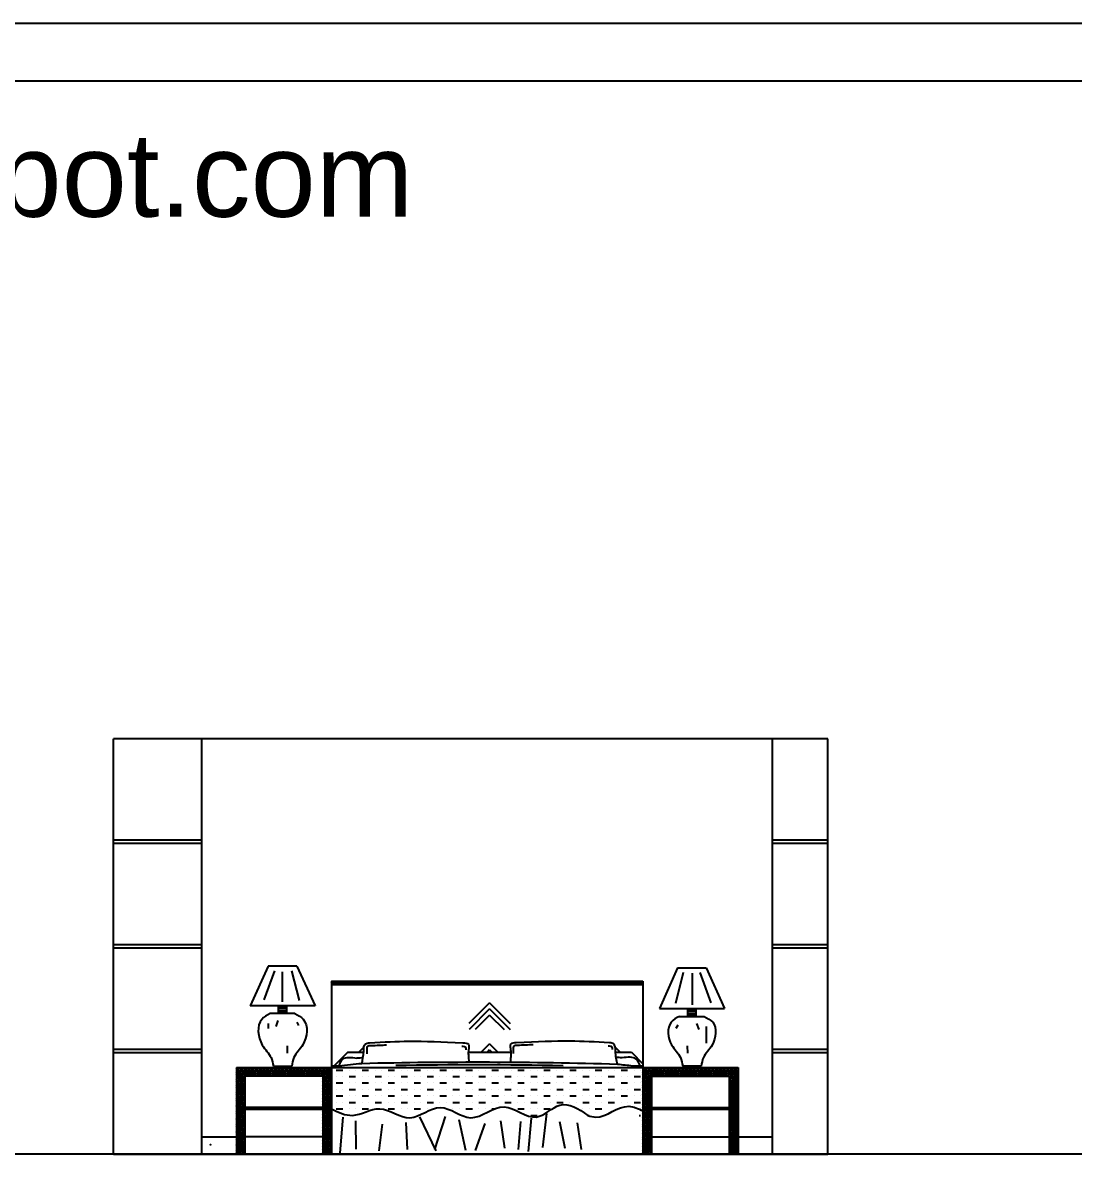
# Model space of a CAD drawing. Header units: inches. Extents: x 11.2 to 54.2, y 16.2 to 41.
# Drawn here: x 41.04 to 47.11, y 34.35 to 41.01 of the extents above; entities that cross this region are included whole.
import ezdxf

# ---------------------------------------------------------------- set-up
doc = ezdxf.new("R2010")
doc.units = ezdxf.units.IN
doc.header["$MEASUREMENT"] = 0
for name, color, linetype in [('02', 2, 'Continuous'), ('1', 1, 'Continuous'), ('4', 4, 'Continuous'), ('kadrbm', 4, 'Continuous')]:
    doc.layers.add(name, color=color, linetype=linetype)
doc.styles.add('bmmm', font='swissel.ttf')

# ---------------------------------------------------------------- blocks, each defined once
blk = doc.blocks.new('kadrbm')
at = {"layer": 'kadrbm', "color": 4}
blk.add_lwpolyline([(0, 0), (0, 24.7972), (21, 24.7972), (21, 0), (0, 0)], close=True, dxfattribs=at)
blk.add_lwpolyline([(20.6631, 0.3257), (20.6631, 24.4603), (0.3369, 24.4603), (0.3369, 0.3257), (20.6631, 0.3257)], dxfattribs=at)
at = {"layer": 'kadrbm', "color": 211, "true_color": 0xf674fb, "style": 'bmmm'}
blk.add_text('www.cad-libraries.blogspot.com', height=0.485134, dxfattribs=at).set_placement((0.5726, 23.6772))

msp = doc.modelspace()

# ---------------------------------------------------------------- linework, layer by layer
at = {"layer": '02'}
for p, q in [((42.0705, 36.2821), (41.5605, 36.2821)), ((42.0705, 36.2621), (41.5605, 36.2621)), ((45.6905, 36.2821), (45.3705, 36.2821)), ((45.6905, 36.2621), (45.3705, 36.2621)), ((42.0705, 35.6771), (41.5605, 35.6771)), ((42.0705, 35.6571), (41.5605, 35.6571)), ((45.6905, 35.6771), (45.3705, 35.6771)), ((45.6905, 35.6571), (45.3705, 35.6571)), ((42.4906, 35.5258), (42.4285, 35.359)), ((42.5348, 35.5216), (42.5348, 35.3474)), ((42.5885, 35.5258), (42.6327, 35.3548)), ((44.8526, 35.5172), (44.8084, 35.3375)), ((44.9063, 35.513), (44.9063, 35.3302)), ((44.9505, 35.5172), (45.0126, 35.3417)), ((42.8205, 35.4596), (42.8249, 35.4671)), ((42.8205, 35.4594), (44.6205, 35.4594)), ((42.8275, 35.4471), (42.8205, 35.4591)), ((42.8205, 35.4471), (44.6205, 35.4471)), ((42.835, 35.4471), (42.8465, 35.4671)), ((42.8491, 35.4471), (42.8376, 35.4671)), ((42.8566, 35.4471), (42.8682, 35.4671)), ((42.8708, 35.4471), (42.8592, 35.4671)), ((42.8783, 35.4471), (42.8898, 35.4671)), ((42.8924, 35.4471), (42.8809, 35.4671)), ((42.8999, 35.4471), (42.9115, 35.4671)), ((42.9141, 35.4471), (42.9025, 35.4671)), ((42.9216, 35.4471), (42.9331, 35.4671)), ((42.9357, 35.4471), (42.9242, 35.4671)), ((42.9432, 35.4471), (42.9548, 35.4671)), ((42.9574, 35.4471), (42.9458, 35.4671)), ((42.9649, 35.4471), (42.9764, 35.4671)), ((42.979, 35.4471), (42.9675, 35.4671)), ((42.9865, 35.4471), (42.9981, 35.4671)), ((43.0007, 35.4471), (42.9891, 35.4671)), ((43.0082, 35.4471), (43.0197, 35.4671)), ((43.0223, 35.4471), (43.0108, 35.4671)), ((43.0298, 35.4471), (43.0414, 35.4671)), ((43.044, 35.4471), (43.0324, 35.4671)), ((43.0515, 35.4471), (43.063, 35.4671)), ((43.0656, 35.4471), (43.0541, 35.4671)), ((43.0731, 35.4471), (43.0847, 35.4671)), ((43.0873, 35.4471), (43.0757, 35.4671)), ((43.0948, 35.4471), (43.1063, 35.4671)), ((43.1089, 35.4471), (43.0974, 35.4671)), ((43.1164, 35.4471), (43.128, 35.4671)), ((43.1306, 35.4471), (43.119, 35.4671)), ((43.1381, 35.4471), (43.1496, 35.4671)), ((43.1522, 35.4471), (43.1407, 35.4671)), ((43.1597, 35.4471), (43.1713, 35.4671)), ((43.1739, 35.4471), (43.1623, 35.4671)), ((43.1814, 35.4471), (43.1929, 35.4671)), ((43.1955, 35.4471), (43.184, 35.4671)), ((43.203, 35.4471), (43.2146, 35.4671)), ((43.2172, 35.4471), (43.2057, 35.4671)), ((43.2247, 35.4471), (43.2362, 35.4671)), ((43.2388, 35.4471), (43.2273, 35.4671)), ((43.2463, 35.4471), (43.2579, 35.4671)), ((43.2605, 35.4471), (43.249, 35.4671)), ((43.268, 35.4471), (43.2795, 35.4671)), ((43.2821, 35.4471), (43.2706, 35.4671)), ((43.2896, 35.4471), (43.3012, 35.4671)), ((43.3038, 35.4471), (43.2923, 35.4671)), ((43.3113, 35.4471), (43.3228, 35.4671)), ((43.3255, 35.4471), (43.3139, 35.4671)), ((43.3329, 35.4471), (43.3445, 35.4671)), ((43.3471, 35.4471), (43.3356, 35.4671)), ((43.3546, 35.4471), (43.3661, 35.4671)), ((43.3688, 35.4471), (43.3572, 35.4671)), ((43.3762, 35.4471), (43.3878, 35.4671)), ((43.3904, 35.4471), (43.3789, 35.4671)), ((43.3979, 35.4471), (43.4094, 35.4671)), ((43.4121, 35.4471), (43.4005, 35.4671)), ((43.4195, 35.4471), (43.4311, 35.4671)), ((43.4337, 35.4471), (43.4222, 35.4671)), ((43.4412, 35.4471), (43.4527, 35.4671)), ((43.4554, 35.4471), (43.4438, 35.4671)), ((43.4628, 35.4471), (43.4744, 35.4671)), ((43.477, 35.4471), (43.4655, 35.4671)), ((43.4845, 35.4471), (43.496, 35.4671)), ((43.4987, 35.4471), (43.4871, 35.4671)), ((43.5061, 35.4471), (43.5177, 35.4671)), ((43.5203, 35.4471), (43.5088, 35.4671)), ((43.5278, 35.4471), (43.5393, 35.4671)), ((43.542, 35.4471), (43.5304, 35.4671)), ((43.5494, 35.4471), (43.561, 35.4671)), ((43.5636, 35.4471), (43.5521, 35.4671)), ((43.5711, 35.4471), (43.5826, 35.4671)), ((43.5853, 35.4471), (43.5737, 35.4671)), ((43.5927, 35.4471), (43.6043, 35.4671)), ((43.6069, 35.4471), (43.5954, 35.4671)), ((43.6144, 35.4471), (43.6259, 35.4671)), ((43.6286, 35.4471), (43.617, 35.4671)), ((43.636, 35.4471), (43.6476, 35.4671)), ((43.6502, 35.4471), (43.6387, 35.4671)), ((43.6577, 35.4471), (43.6692, 35.4671)), ((43.6719, 35.4471), (43.6603, 35.4671)), ((43.6793, 35.4471), (43.6909, 35.4671)), ((43.6935, 35.4471), (43.682, 35.4671)), ((43.701, 35.4471), (43.7125, 35.4671)), ((43.7152, 35.4471), (43.7036, 35.4671)), ((43.7226, 35.4471), (43.7342, 35.4671)), ((43.7368, 35.4471), (43.7253, 35.4671)), ((43.7443, 35.4471), (43.7558, 35.4671)), ((43.7585, 35.4471), (43.7469, 35.4671)), ((43.766, 35.4471), (43.7775, 35.4671)), ((43.7801, 35.4471), (43.7686, 35.4671)), ((43.7876, 35.4471), (43.7991, 35.4671)), ((43.8018, 35.4471), (43.7902, 35.4671)), ((43.8093, 35.4471), (43.8208, 35.4671)), ((43.8234, 35.4471), (43.8119, 35.4671)), ((43.8309, 35.4471), (43.8424, 35.4671)), ((43.8451, 35.4471), (43.8335, 35.4671)), ((43.8526, 35.4471), (43.8641, 35.4671)), ((43.8667, 35.4471), (43.8552, 35.4671)), ((43.8742, 35.4471), (43.8858, 35.4671)), ((43.8884, 35.4471), (43.8768, 35.4671)), ((43.8959, 35.4471), (43.9074, 35.4671)), ((43.91, 35.4471), (43.8985, 35.4671)), ((43.9175, 35.4471), (43.9291, 35.4671)), ((43.9317, 35.4471), (43.9201, 35.4671)), ((43.9392, 35.4471), (43.9507, 35.4671)), ((43.9533, 35.4471), (43.9418, 35.4671)), ((43.9608, 35.4471), (43.9724, 35.4671)), ((43.975, 35.4471), (43.9634, 35.4671)), ((43.9825, 35.4471), (43.994, 35.4671)), ((43.9966, 35.4471), (43.9851, 35.4671)), ((44.0041, 35.4471), (44.0157, 35.4671)), ((44.0183, 35.4471), (44.0067, 35.4671)), ((44.0258, 35.4471), (44.0373, 35.4671)), ((44.0399, 35.4471), (44.0284, 35.4671)), ((44.0474, 35.4471), (44.059, 35.4671)), ((44.0616, 35.4471), (44.05, 35.4671)), ((44.0691, 35.4471), (44.0806, 35.4671)), ((44.0832, 35.4471), (44.0717, 35.4671)), ((44.0907, 35.4471), (44.1023, 35.4671)), ((44.1049, 35.4471), (44.0933, 35.4671)), ((44.1124, 35.4471), (44.1239, 35.4671)), ((44.1265, 35.4471), (44.115, 35.4671)), ((44.134, 35.4471), (44.1456, 35.4671)), ((44.1482, 35.4471), (44.1366, 35.4671)), ((44.1557, 35.4471), (44.1672, 35.4671)), ((44.1698, 35.4471), (44.1583, 35.4671)), ((44.1773, 35.4471), (44.1889, 35.4671)), ((44.1915, 35.4471), (44.1799, 35.4671)), ((44.199, 35.4471), (44.2105, 35.4671)), ((44.2131, 35.4471), (44.2016, 35.4671)), ((44.2206, 35.4471), (44.2322, 35.4671)), ((44.2348, 35.4471), (44.2232, 35.4671)), ((44.2423, 35.4471), (44.2538, 35.4671)), ((44.2564, 35.4471), (44.2449, 35.4671)), ((44.2639, 35.4471), (44.2755, 35.4671)), ((44.2781, 35.4471), (44.2665, 35.4671)), ((44.2856, 35.4471), (44.2971, 35.4671)), ((44.2997, 35.4471), (44.2882, 35.4671)), ((44.3072, 35.4471), (44.3188, 35.4671)), ((44.3205, 35.4486), (44.3098, 35.4671)), ((44.3302, 35.4471), (44.3417, 35.4671)), ((44.3444, 35.4471), (44.3328, 35.4671)), ((44.3518, 35.4471), (44.3634, 35.4671)), ((44.366, 35.4471), (44.3545, 35.4671)), ((44.3735, 35.4471), (44.385, 35.4671)), ((44.3877, 35.4471), (44.3761, 35.4671)), ((44.3951, 35.4471), (44.4067, 35.4671)), ((44.4085, 35.4486), (44.3978, 35.4671)), ((44.4176, 35.4471), (44.4292, 35.4671)), ((44.4318, 35.4471), (44.4203, 35.4671)), ((44.4393, 35.4471), (44.4508, 35.4671)), ((44.4535, 35.4471), (44.4419, 35.4671)), ((44.4609, 35.4471), (44.4725, 35.4671)), ((44.4751, 35.4471), (44.4636, 35.4671)), ((44.4826, 35.4471), (44.4941, 35.4671)), ((44.4959, 35.4486), (44.4852, 35.4671)), ((44.5056, 35.4471), (44.5171, 35.4671)), ((44.5197, 35.4471), (44.5082, 35.4671)), ((44.5272, 35.4471), (44.5388, 35.4671)), ((44.5414, 35.4471), (44.5298, 35.4671)), ((44.5489, 35.4471), (44.5604, 35.4671)), ((44.563, 35.4471), (44.5515, 35.4671)), ((44.5705, 35.4471), (44.5821, 35.4671)), ((44.5838, 35.4486), (44.5731, 35.4671)), ((44.594, 35.4471), (44.6055, 35.4671)), ((44.6082, 35.4471), (44.5966, 35.4671)), ((42.5611, 35.317), (42.5131, 35.317)), ((42.5611, 35.309), (42.5131, 35.309)), ((44.88, 35.2998), (44.928, 35.2998)), ((42.5106, 35.2402), (42.498, 35.2044)), ((42.5611, 35.296), (42.5131, 35.2958)), ((42.5611, 35.288), (42.5131, 35.2878)), ((44.88, 35.2918), (44.928, 35.2918)), ((44.88, 35.2787), (44.928, 35.2785)), ((44.88, 35.2707), (44.928, 35.2705)), ((42.4548, 35.2212), (42.4548, 35.1939)), ((42.619, 35.2297), (42.6295, 35.2097)), ((44.8221, 35.2124), (44.8116, 35.1924)), ((44.9305, 35.2229), (44.9431, 35.1871)), ((44.9863, 35.204), (44.9863, 35.1075)), ((42.0705, 35.0721), (41.5605, 35.0721)), ((42.0705, 35.0521), (41.5605, 35.0521)), ((42.5643, 35.0927), (42.5632, 35.0496)), ((44.8768, 35.0927), (44.8779, 35.0496)), ((45.6905, 35.0721), (45.3705, 35.0721)), ((45.6905, 35.0521), (45.3705, 35.0521)), ((42.2705, 34.8606), (42.332, 34.9671)), ((42.2705, 34.8981), (42.3104, 34.9671)), ((42.2705, 34.9356), (42.2887, 34.9671)), ((42.3205, 34.8797), (42.2705, 34.9663)), ((42.3206, 34.9171), (42.2917, 34.9671)), ((42.3422, 34.9171), (42.3134, 34.9671)), ((42.3248, 34.9171), (42.3537, 34.9671)), ((42.3639, 34.9171), (42.335, 34.9671)), ((42.3465, 34.9171), (42.3753, 34.9671)), ((42.3855, 34.9171), (42.3567, 34.9671)), ((42.3681, 34.9171), (42.397, 34.9671)), ((42.4072, 34.9171), (42.3783, 34.9671)), ((42.3898, 34.9171), (42.4186, 34.9671)), ((42.4288, 34.9171), (42.4, 34.9671)), ((42.4114, 34.9171), (42.4403, 34.9671)), ((42.4505, 34.9171), (42.4216, 34.9671)), ((42.4331, 34.9171), (42.462, 34.9671)), ((42.4721, 34.9171), (42.4433, 34.9671)), ((42.4547, 34.9171), (42.4836, 34.9671)), ((42.4938, 34.9171), (42.4649, 34.9671)), ((42.4764, 34.9171), (42.5053, 34.9671)), ((42.5154, 34.9171), (42.4866, 34.9671)), ((42.498, 34.9171), (42.5269, 34.9671)), ((42.5371, 34.9171), (42.5082, 34.9671)), ((42.5197, 34.9171), (42.5486, 34.9671)), ((42.5587, 34.9171), (42.5299, 34.9671)), ((42.5413, 34.9171), (42.5702, 34.9671)), ((42.5804, 34.9171), (42.5515, 34.9671)), ((42.563, 34.9171), (42.5919, 34.9671)), ((42.602, 34.9171), (42.5732, 34.9671)), ((42.5846, 34.9171), (42.6135, 34.9671)), ((42.6237, 34.9171), (42.5948, 34.9671)), ((42.6063, 34.9171), (42.6352, 34.9671)), ((42.6453, 34.9171), (42.6165, 34.9671)), ((42.6279, 34.9171), (42.6568, 34.9671)), ((42.667, 34.9171), (42.6381, 34.9671)), ((42.6496, 34.9171), (42.6785, 34.9671)), ((42.6886, 34.9171), (42.6598, 34.9671)), ((42.6712, 34.9171), (42.7001, 34.9671)), ((42.7103, 34.9171), (42.6814, 34.9671)), ((42.6929, 34.9171), (42.7218, 34.9671)), ((42.7319, 34.9171), (42.7031, 34.9671)), ((42.7145, 34.9171), (42.7434, 34.9671)), ((42.7536, 34.9171), (42.7247, 34.9671)), ((42.7362, 34.9171), (42.7651, 34.9671)), ((42.8205, 34.8387), (42.7464, 34.9671)), ((42.7578, 34.9171), (42.7867, 34.9671)), ((42.8205, 34.8762), (42.768, 34.9671)), ((42.7705, 34.9016), (42.8084, 34.9671)), ((42.8205, 34.9137), (42.7897, 34.9671)), ((42.8205, 34.9512), (42.8113, 34.9671)), ((44.6205, 34.9613), (44.6239, 34.9671)), ((44.6205, 34.9238), (44.6456, 34.9671)), ((44.6205, 34.8863), (44.6672, 34.9671)), ((44.6205, 34.8488), (44.6889, 34.9671)), ((44.6705, 34.8915), (44.6269, 34.9671)), ((44.6774, 34.9171), (44.6485, 34.9671)), ((44.699, 34.9171), (44.6702, 34.9671)), ((44.6816, 34.9171), (44.7105, 34.9671)), ((44.7207, 34.9171), (44.6918, 34.9671)), ((44.7033, 34.9171), (44.7322, 34.9671)), ((44.7423, 34.9171), (44.7135, 34.9671)), ((44.7249, 34.9171), (44.7538, 34.9671)), ((44.764, 34.9171), (44.7351, 34.9671)), ((44.7466, 34.9171), (44.7755, 34.9671)), ((44.7857, 34.9171), (44.7568, 34.9671)), ((44.7682, 34.9171), (44.7971, 34.9671)), ((44.8073, 34.9171), (44.7784, 34.9671)), ((44.7899, 34.9171), (44.8188, 34.9671)), ((44.829, 34.9171), (44.8001, 34.9671)), ((44.8115, 34.9171), (44.8404, 34.9671)), ((44.8506, 34.9171), (44.8217, 34.9671)), ((44.8332, 34.9171), (44.8621, 34.9671)), ((44.8723, 34.9171), (44.8434, 34.9671)), ((44.8548, 34.9171), (44.8837, 34.9671)), ((44.8939, 34.9171), (44.865, 34.9671)), ((44.8765, 34.9171), (44.9054, 34.9671)), ((44.9156, 34.9171), (44.8867, 34.9671)), ((44.8981, 34.9171), (44.927, 34.9671)), ((44.9372, 34.9171), (44.9083, 34.9671)), ((44.9198, 34.9171), (44.9487, 34.9671)), ((44.9589, 34.9171), (44.93, 34.9671)), ((44.9414, 34.9171), (44.9703, 34.9671)), ((44.9805, 34.9171), (44.9516, 34.9671)), ((44.9631, 34.9171), (44.992, 34.9671)), ((45.0022, 34.9171), (44.9733, 34.9671)), ((44.9847, 34.9171), (45.0136, 34.9671)), ((45.0238, 34.9171), (44.9949, 34.9671)), ((45.0064, 34.9171), (45.0353, 34.9671)), ((45.0455, 34.9171), (45.0166, 34.9671)), ((45.0281, 34.9171), (45.0569, 34.9671)), ((45.0671, 34.9171), (45.0382, 34.9671)), ((45.0497, 34.9171), (45.0786, 34.9671)), ((45.0888, 34.9171), (45.0599, 34.9671)), ((45.0714, 34.9171), (45.1002, 34.9671)), ((45.1104, 34.9171), (45.0815, 34.9671)), ((45.093, 34.9171), (45.1219, 34.9671)), ((45.1705, 34.8505), (45.1032, 34.9671)), ((45.1147, 34.9171), (45.1435, 34.9671)), ((45.1205, 34.8898), (45.1652, 34.9671)), ((45.1705, 34.888), (45.1248, 34.9671)), ((45.1705, 34.9255), (45.1465, 34.9671)), ((45.1705, 34.963), (45.1681, 34.9671)), ((42.2705, 34.9509), (42.8205, 34.9509)), ((42.2705, 34.9322), (42.8205, 34.9322)), ((42.3205, 34.8422), (42.2705, 34.9288)), ((42.2705, 34.9134), (42.3205, 34.9134)), ((42.2705, 34.8231), (42.3205, 34.9097)), ((42.7705, 34.9171), (42.3205, 34.9171)), ((42.3205, 34.4671), (42.3205, 34.9171)), ((42.7705, 34.8641), (42.8205, 34.9507)), ((42.7705, 34.9171), (42.7705, 34.4671)), ((42.7705, 34.9134), (42.8205, 34.9134)), ((42.7705, 34.8266), (42.8205, 34.9132)), ((42.8474, 34.9531), (42.8849, 34.9531)), ((42.8474, 34.9156), (42.8474, 34.9156)), ((42.8849, 34.9156), (42.8849, 34.9156)), ((42.9224, 34.9531), (42.9224, 34.9531)), ((42.9224, 34.9156), (42.9599, 34.9156)), ((42.9599, 34.9531), (42.9599, 34.9531)), ((42.9974, 34.9531), (43.0349, 34.9531)), ((42.9974, 34.9156), (42.9974, 34.9156)), ((43.0349, 34.9156), (43.0349, 34.9156)), ((43.0724, 34.9531), (43.0724, 34.9531)), ((43.0724, 34.9156), (43.1099, 34.9156)), ((43.1099, 34.9531), (43.1099, 34.9531)), ((43.1474, 34.9531), (43.1849, 34.9531)), ((43.1474, 34.9156), (43.1474, 34.9156)), ((43.1849, 34.9156), (43.1849, 34.9156)), ((43.2224, 34.9531), (43.2224, 34.9531)), ((43.2224, 34.9156), (43.2599, 34.9156)), ((43.2599, 34.9531), (43.2599, 34.9531)), ((43.2974, 34.9531), (43.3349, 34.9531)), ((43.2974, 34.9156), (43.2974, 34.9156)), ((43.3349, 34.9156), (43.3349, 34.9156)), ((43.3724, 34.9531), (43.3724, 34.9531)), ((43.3724, 34.9156), (43.4099, 34.9156)), ((43.4099, 34.9531), (43.4099, 34.9531)), ((43.4474, 34.9531), (43.4849, 34.9531)), ((43.4474, 34.9156), (43.4474, 34.9156)), ((43.4849, 34.9156), (43.4849, 34.9156)), ((43.5224, 34.9531), (43.5224, 34.9531)), ((43.5224, 34.9156), (43.5599, 34.9156)), ((43.5599, 34.9531), (43.5599, 34.9531)), ((43.5974, 34.9531), (43.6349, 34.9531)), ((43.5974, 34.9156), (43.5974, 34.9156)), ((43.6349, 34.9156), (43.6349, 34.9156)), ((43.6724, 34.9531), (43.6724, 34.9531)), ((43.6724, 34.9156), (43.7099, 34.9156)), ((43.7099, 34.9531), (43.7099, 34.9531)), ((43.7474, 34.9531), (43.7849, 34.9531)), ((43.7474, 34.9156), (43.7474, 34.9156)), ((43.7849, 34.9156), (43.7849, 34.9156)), ((43.8224, 34.9531), (43.8224, 34.9531)), ((43.8224, 34.9156), (43.8599, 34.9156)), ((43.8599, 34.9531), (43.8599, 34.9531)), ((43.8974, 34.9531), (43.9349, 34.9531)), ((43.8974, 34.9156), (43.8974, 34.9156)), ((43.9349, 34.9156), (43.9349, 34.9156)), ((43.9724, 34.9531), (43.9724, 34.9531)), ((43.9724, 34.9156), (44.0099, 34.9156)), ((44.0099, 34.9531), (44.0099, 34.9531)), ((44.0474, 34.9531), (44.0849, 34.9531)), ((44.0474, 34.9156), (44.0474, 34.9156)), ((44.0849, 34.9156), (44.0849, 34.9156)), ((44.1224, 34.9531), (44.1224, 34.9531)), ((44.1224, 34.9156), (44.1599, 34.9156)), ((44.1599, 34.9531), (44.1599, 34.9531)), ((44.1974, 34.9531), (44.2349, 34.9531)), ((44.1974, 34.9156), (44.1974, 34.9156)), ((44.2349, 34.9156), (44.2349, 34.9156)), ((44.2724, 34.9531), (44.2724, 34.9531)), ((44.2724, 34.9156), (44.3099, 34.9156)), ((44.3099, 34.9531), (44.3099, 34.9531)), ((44.3448, 34.9531), (44.3823, 34.9531)), ((44.3448, 34.9156), (44.3448, 34.9156)), ((44.3823, 34.9156), (44.3823, 34.9156)), ((44.4198, 34.9531), (44.4198, 34.9531)), ((44.4198, 34.9156), (44.4573, 34.9156)), ((44.4573, 34.9531), (44.4573, 34.9531)), ((44.4948, 34.9531), (44.5323, 34.9531)), ((44.4948, 34.9156), (44.4948, 34.9156)), ((44.5323, 34.9156), (44.5323, 34.9156)), ((44.5698, 34.9531), (44.5698, 34.9531)), ((44.5698, 34.9156), (44.6073, 34.9156)), ((44.6073, 34.9531), (44.6073, 34.9531)), ((44.6205, 34.9509), (45.1705, 34.9509)), ((44.6705, 34.854), (44.6205, 34.9406)), ((44.6205, 34.9322), (45.1705, 34.9322)), ((44.6205, 34.9134), (44.6705, 34.9134)), ((44.6705, 34.8165), (44.6205, 34.9031)), ((44.6705, 34.9171), (45.1205, 34.9171)), ((44.6705, 34.9171), (44.6705, 34.4671)), ((45.1205, 34.8523), (45.1705, 34.9389)), ((45.1205, 34.4671), (45.1205, 34.9171)), ((45.1205, 34.9134), (45.1705, 34.9134)), ((45.1205, 34.8148), (45.1705, 34.9014)), ((45.1705, 34.813), (45.1205, 34.8996)), ((42.2705, 34.8947), (42.3205, 34.8947)), ((42.3205, 34.8047), (42.2705, 34.8913)), ((42.2705, 34.8759), (42.3205, 34.8759)), ((42.2705, 34.7856), (42.3205, 34.8722)), ((42.2705, 34.8572), (42.3205, 34.8572)), ((42.3205, 34.7672), (42.2705, 34.8538)), ((42.2705, 34.8384), (42.3205, 34.8384)), ((42.2705, 34.7481), (42.3205, 34.8347)), ((42.7705, 34.8947), (42.8205, 34.8947)), ((42.8205, 34.8012), (42.7705, 34.8878)), ((42.7705, 34.8759), (42.8205, 34.8759)), ((42.7705, 34.7891), (42.8205, 34.8757)), ((42.7705, 34.8572), (42.8205, 34.8572)), ((42.8205, 34.7637), (42.7705, 34.8503)), ((42.7705, 34.8384), (42.8205, 34.8384)), ((42.7705, 34.7516), (42.8205, 34.8382)), ((42.8474, 34.8781), (42.8849, 34.8781)), ((42.8474, 34.8406), (42.8474, 34.8406)), ((42.8849, 34.8406), (42.8849, 34.8406)), ((42.9224, 34.8781), (42.9224, 34.8781)), ((42.9224, 34.8406), (42.9599, 34.8406)), ((42.9599, 34.8781), (42.9599, 34.8781)), ((42.9974, 34.8781), (43.0349, 34.8781)), ((42.9974, 34.8406), (42.9974, 34.8406)), ((43.0349, 34.8406), (43.0349, 34.8406)), ((43.0724, 34.8781), (43.0724, 34.8781)), ((43.0724, 34.8406), (43.1099, 34.8406)), ((43.1099, 34.8781), (43.1099, 34.8781)), ((43.1474, 34.8781), (43.1849, 34.8781)), ((43.1474, 34.8406), (43.1474, 34.8406)), ((43.1849, 34.8406), (43.1849, 34.8406)), ((43.2224, 34.8781), (43.2224, 34.8781)), ((43.2224, 34.8406), (43.2599, 34.8406)), ((43.2599, 34.8781), (43.2599, 34.8781)), ((43.2974, 34.8781), (43.3349, 34.8781)), ((43.2974, 34.8406), (43.2974, 34.8406)), ((43.3349, 34.8406), (43.3349, 34.8406)), ((43.3724, 34.8781), (43.3724, 34.8781)), ((43.3724, 34.8406), (43.4099, 34.8406)), ((43.4099, 34.8781), (43.4099, 34.8781)), ((43.4474, 34.8781), (43.4849, 34.8781)), ((43.4474, 34.8406), (43.4474, 34.8406)), ((43.4849, 34.8406), (43.4849, 34.8406)), ((43.5224, 34.8781), (43.5224, 34.8781)), ((43.5224, 34.8406), (43.5599, 34.8406)), ((43.5599, 34.8781), (43.5599, 34.8781)), ((43.5974, 34.8781), (43.6349, 34.8781)), ((43.5974, 34.8406), (43.5974, 34.8406)), ((43.6349, 34.8406), (43.6349, 34.8406)), ((43.6724, 34.8781), (43.6724, 34.8781)), ((43.6724, 34.8406), (43.7099, 34.8406)), ((43.7099, 34.8781), (43.7099, 34.8781)), ((43.7474, 34.8781), (43.7849, 34.8781)), ((43.7474, 34.8406), (43.7474, 34.8406)), ((43.7849, 34.8406), (43.7849, 34.8406)), ((43.8224, 34.8781), (43.8224, 34.8781)), ((43.8224, 34.8406), (43.8599, 34.8406)), ((43.8599, 34.8781), (43.8599, 34.8781)), ((43.8974, 34.8781), (43.9349, 34.8781)), ((43.8974, 34.8406), (43.8974, 34.8406)), ((43.9349, 34.8406), (43.9349, 34.8406)), ((43.9724, 34.8781), (43.9724, 34.8781)), ((43.9724, 34.8406), (44.0099, 34.8406)), ((44.0099, 34.8781), (44.0099, 34.8781)), ((44.0474, 34.8781), (44.0849, 34.8781)), ((44.0474, 34.8406), (44.0474, 34.8406)), ((44.0849, 34.8406), (44.0849, 34.8406)), ((44.1224, 34.8781), (44.1224, 34.8781)), ((44.1224, 34.8406), (44.1599, 34.8406)), ((44.1599, 34.8781), (44.1599, 34.8781)), ((44.1974, 34.8781), (44.2349, 34.8781)), ((44.1974, 34.8406), (44.1974, 34.8406)), ((44.2349, 34.8406), (44.2349, 34.8406)), ((44.2724, 34.8781), (44.2724, 34.8781)), ((44.2724, 34.8406), (44.3099, 34.8406)), ((44.3099, 34.8781), (44.3099, 34.8781)), ((44.3448, 34.8781), (44.3823, 34.8781)), ((44.3448, 34.8406), (44.3448, 34.8406)), ((44.3823, 34.8406), (44.3823, 34.8406)), ((44.4198, 34.8781), (44.4198, 34.8781)), ((44.4198, 34.8406), (44.4573, 34.8406)), ((44.4573, 34.8781), (44.4573, 34.8781)), ((44.4948, 34.8781), (44.5323, 34.8781)), ((44.4948, 34.8406), (44.4948, 34.8406)), ((44.5323, 34.8406), (44.5323, 34.8406)), ((44.5698, 34.8781), (44.5698, 34.8781)), ((44.5698, 34.8406), (44.6073, 34.8406)), ((44.6073, 34.8781), (44.6073, 34.8781)), ((44.6205, 34.8113), (44.6705, 34.8979)), ((44.6205, 34.8947), (44.6705, 34.8947)), ((44.6205, 34.8759), (44.6705, 34.8759)), ((44.6705, 34.779), (44.6205, 34.8656)), ((44.6205, 34.7738), (44.6705, 34.8604)), ((44.6205, 34.8572), (44.6705, 34.8572)), ((44.6205, 34.8384), (44.6705, 34.8384)), ((45.1205, 34.8947), (45.1705, 34.8947)), ((45.1205, 34.8759), (45.1705, 34.8759)), ((45.1205, 34.7773), (45.1705, 34.8639)), ((45.1705, 34.7755), (45.1205, 34.8621)), ((45.1205, 34.8572), (45.1705, 34.8572)), ((45.1205, 34.8384), (45.1705, 34.8384)), ((42.2705, 34.8197), (42.3205, 34.8197)), ((42.3205, 34.7297), (42.2705, 34.8163)), ((42.2705, 34.8009), (42.3205, 34.8009)), ((42.2705, 34.7106), (42.3205, 34.7972)), ((42.2705, 34.7822), (42.3205, 34.7822)), ((42.3205, 34.6922), (42.2705, 34.7788)), ((42.7705, 34.8197), (42.8205, 34.8197)), ((42.8205, 34.7262), (42.7705, 34.8128)), ((42.7705, 34.8009), (42.8205, 34.8009)), ((42.7705, 34.7141), (42.8205, 34.8007)), ((42.7705, 34.7822), (42.8205, 34.7822)), ((42.8205, 34.6887), (42.7705, 34.7753)), ((42.8474, 34.8031), (42.8849, 34.8031)), ((42.9224, 34.8031), (42.9224, 34.8031)), ((42.9599, 34.8031), (42.9599, 34.8031)), ((42.9974, 34.8031), (43.0349, 34.8031)), ((43.0724, 34.8031), (43.0724, 34.8031)), ((43.1099, 34.8031), (43.1099, 34.8031)), ((43.1474, 34.8031), (43.1849, 34.8031)), ((43.2224, 34.8031), (43.2224, 34.8031)), ((43.2599, 34.8031), (43.2599, 34.8031)), ((43.2974, 34.8031), (43.3349, 34.8031)), ((43.3724, 34.8031), (43.3724, 34.8031)), ((43.4099, 34.8031), (43.4099, 34.8031)), ((43.4474, 34.8031), (43.4849, 34.8031)), ((43.5224, 34.8031), (43.5224, 34.8031)), ((43.5599, 34.8031), (43.5599, 34.8031)), ((43.5974, 34.8031), (43.6349, 34.8031)), ((43.6724, 34.8031), (43.6724, 34.8031)), ((43.7099, 34.8031), (43.7099, 34.8031)), ((43.7474, 34.8031), (43.7849, 34.8031)), ((43.8224, 34.8031), (43.8224, 34.8031)), ((43.8599, 34.8031), (43.8599, 34.8031)), ((43.8974, 34.8031), (43.9349, 34.8031)), ((43.9724, 34.8031), (43.9724, 34.8031)), ((44.0099, 34.8031), (44.0099, 34.8031)), ((44.0474, 34.8031), (44.0849, 34.8031)), ((44.1224, 34.8031), (44.1224, 34.8031)), ((44.1599, 34.8031), (44.1599, 34.8031)), ((44.1974, 34.8031), (44.2349, 34.8031)), ((44.2724, 34.8031), (44.2724, 34.8031)), ((44.3099, 34.8031), (44.3099, 34.8031)), ((44.3448, 34.8031), (44.3823, 34.8031)), ((44.4198, 34.8031), (44.4198, 34.8031)), ((44.4573, 34.8031), (44.4573, 34.8031)), ((44.4948, 34.8031), (44.5323, 34.8031)), ((44.5698, 34.8031), (44.5698, 34.8031)), ((44.6073, 34.8031), (44.6073, 34.8031)), ((44.6705, 34.7415), (44.6205, 34.8281)), ((44.6205, 34.7363), (44.6705, 34.8229)), ((44.6205, 34.8197), (44.6705, 34.8197)), ((44.6205, 34.8009), (44.6705, 34.8009)), ((44.6705, 34.704), (44.6205, 34.7906)), ((44.6205, 34.6988), (44.6705, 34.7854)), ((44.6205, 34.7822), (44.6705, 34.7822)), ((45.1205, 34.7398), (45.1705, 34.8264)), ((45.1705, 34.738), (45.1205, 34.8246)), ((45.1205, 34.8197), (45.1705, 34.8197)), ((45.1205, 34.8009), (45.1705, 34.8009)), ((45.1205, 34.7023), (45.1705, 34.7889)), ((45.1705, 34.7005), (45.1205, 34.7871)), ((45.1205, 34.7822), (45.1705, 34.7822)), ((42.2705, 34.7634), (42.3205, 34.7634)), ((42.2705, 34.6731), (42.3205, 34.7597)), ((42.2705, 34.7447), (42.3205, 34.7447)), ((42.3205, 34.6547), (42.2705, 34.7413)), ((42.2705, 34.7259), (42.8205, 34.7259)), ((42.2705, 34.6356), (42.3205, 34.7222)), ((42.2705, 34.7072), (42.3205, 34.7072)), ((42.3205, 34.6172), (42.2705, 34.7038)), ((42.7705, 34.7371), (42.3205, 34.7371)), ((42.7705, 34.7634), (42.8205, 34.7634)), ((42.7705, 34.6766), (42.8205, 34.7632)), ((42.7705, 34.7447), (42.8205, 34.7447)), ((42.8205, 34.6512), (42.7705, 34.7378)), ((42.7705, 34.6391), (42.8205, 34.7257)), ((42.7705, 34.7072), (42.8205, 34.7072)), ((42.8205, 34.6137), (42.7705, 34.7003)), ((42.8474, 34.7656), (42.8474, 34.7656)), ((42.8474, 34.7281), (42.8849, 34.7281)), ((42.8849, 34.7656), (42.8849, 34.7656)), ((42.9224, 34.7656), (42.9599, 34.7656)), ((42.9224, 34.7281), (42.9224, 34.7281)), ((42.9599, 34.7281), (42.9599, 34.7281)), ((42.9974, 34.7656), (42.9974, 34.7656)), ((42.9974, 34.7281), (43.0349, 34.7281)), ((43.0349, 34.7656), (43.0349, 34.7656)), ((43.0724, 34.7656), (43.1099, 34.7656)), ((43.0724, 34.7281), (43.0724, 34.7281)), ((43.1099, 34.7281), (43.1099, 34.7281)), ((43.1474, 34.7656), (43.1474, 34.7656)), ((43.1474, 34.7281), (43.1849, 34.7281)), ((43.1849, 34.7656), (43.1849, 34.7656)), ((43.2224, 34.7656), (43.2599, 34.7656)), ((43.2224, 34.7281), (43.2224, 34.7281)), ((43.2599, 34.7281), (43.2599, 34.7281)), ((43.2974, 34.7656), (43.2974, 34.7656)), ((43.2974, 34.7281), (43.3349, 34.7281)), ((43.3349, 34.7656), (43.3349, 34.7656)), ((43.3724, 34.7656), (43.4099, 34.7656)), ((43.3724, 34.7281), (43.3724, 34.7281)), ((43.4099, 34.7281), (43.4099, 34.7281)), ((43.4474, 34.7656), (43.4474, 34.7656)), ((43.4849, 34.7656), (43.4849, 34.7656)), ((43.5224, 34.7656), (43.5599, 34.7656)), ((43.5224, 34.7281), (43.5224, 34.7281)), ((43.5599, 34.7281), (43.5599, 34.7281)), ((43.5974, 34.7656), (43.5974, 34.7656)), ((43.5974, 34.7281), (43.6349, 34.7281)), ((43.6349, 34.7656), (43.6349, 34.7656)), ((43.6724, 34.7656), (43.7099, 34.7656)), ((43.6724, 34.7281), (43.6724, 34.7281)), ((43.7099, 34.7281), (43.7099, 34.7281)), ((43.7474, 34.7656), (43.7474, 34.7656)), ((43.7474, 34.7281), (43.7618, 34.7281)), ((43.7849, 34.7656), (43.7849, 34.7656)), ((43.8224, 34.7656), (43.8599, 34.7656)), ((43.8974, 34.7656), (43.8974, 34.7656)), ((43.8974, 34.7281), (43.9349, 34.7281)), ((43.9349, 34.7656), (43.9349, 34.7656)), ((43.9724, 34.7656), (44.0099, 34.7656)), ((43.9724, 34.7281), (43.9724, 34.7281)), ((44.0099, 34.7281), (44.0099, 34.7281)), ((44.0636, 34.7024), (44.0393, 34.5056)), ((44.0474, 34.7656), (44.0474, 34.7656)), ((44.0474, 34.7281), (44.0849, 34.7281)), ((44.0849, 34.7656), (44.0849, 34.7656)), ((44.1224, 34.7656), (44.1599, 34.7656)), ((44.1974, 34.7656), (44.1974, 34.7656)), ((44.2349, 34.7656), (44.2349, 34.7656)), ((44.2724, 34.7656), (44.3099, 34.7656)), ((44.2724, 34.7281), (44.2724, 34.7281)), ((44.3099, 34.7281), (44.3099, 34.7281)), ((44.3448, 34.7656), (44.3448, 34.7656)), ((44.3448, 34.7281), (44.3823, 34.7281)), ((44.3823, 34.7656), (44.3823, 34.7656)), ((44.4198, 34.7656), (44.4573, 34.7656)), ((44.4948, 34.7656), (44.4948, 34.7656)), ((44.5323, 34.7656), (44.5323, 34.7656)), ((44.5698, 34.7656), (44.6073, 34.7656)), ((44.5698, 34.7281), (44.5698, 34.7281)), ((44.6073, 34.7281), (44.6073, 34.7281)), ((44.6205, 34.7634), (44.6705, 34.7634)), ((44.6705, 34.6665), (44.6205, 34.7531)), ((44.6205, 34.6613), (44.6705, 34.7479)), ((44.6205, 34.7447), (44.6705, 34.7447)), ((44.6205, 34.7259), (45.1705, 34.7259)), ((44.6705, 34.629), (44.6205, 34.7156)), ((44.6205, 34.6238), (44.6705, 34.7104)), ((44.6205, 34.7072), (44.6705, 34.7072)), ((44.6705, 34.7371), (45.1205, 34.7371)), ((45.1205, 34.7634), (45.1705, 34.7634)), ((45.1205, 34.6648), (45.1705, 34.7514)), ((45.1705, 34.663), (45.1205, 34.7496)), ((45.1205, 34.7447), (45.1705, 34.7447)), ((45.1205, 34.6273), (45.1705, 34.7139)), ((45.1705, 34.6255), (45.1205, 34.7121)), ((45.1205, 34.7072), (45.1705, 34.7072)), ((42.2705, 34.6884), (42.3205, 34.6884)), ((42.2705, 34.5981), (42.3205, 34.6847)), ((42.2705, 34.6697), (42.3205, 34.6697)), ((42.3205, 34.5797), (42.2705, 34.6663)), ((42.2705, 34.6509), (42.3205, 34.6509)), ((42.2705, 34.5606), (42.3205, 34.6472)), ((42.7705, 34.6884), (42.8205, 34.6884)), ((42.7705, 34.6016), (42.8205, 34.6882)), ((42.7705, 34.6697), (42.8205, 34.6697)), ((42.8205, 34.5762), (42.7705, 34.6628)), ((42.7705, 34.6509), (42.8205, 34.6509)), ((42.7705, 34.5641), (42.8205, 34.6507)), ((42.8862, 34.6801), (42.8679, 34.4752)), ((42.9593, 34.6598), (42.9613, 34.4955)), ((43.1136, 34.6395), (43.0933, 34.4853)), ((43.2496, 34.6496), (43.2577, 34.4934)), ((43.3287, 34.6821), (43.4242, 34.4853)), ((43.4769, 34.6841), (43.416, 34.4934)), ((43.5561, 34.6679), (43.5947, 34.4894)), ((43.7063, 34.6435), (43.6515, 34.4873)), ((43.7977, 34.6598), (43.82, 34.5015)), ((43.9134, 34.6557), (43.8992, 34.4934)), ((43.9737, 34.6755), (43.9575, 34.4827)), ((43.9724, 34.6906), (44.0099, 34.6906)), ((44.1387, 34.6557), (44.1692, 34.5015)), ((44.2402, 34.6476), (44.2646, 34.4934)), ((44.3023, 34.6906), (44.3099, 34.6906)), ((44.5997, 34.6906), (44.6073, 34.6906)), ((44.6205, 34.6884), (44.6705, 34.6884)), ((44.6705, 34.5915), (44.6205, 34.6781)), ((44.6205, 34.5863), (44.6705, 34.6729)), ((44.6205, 34.6697), (44.6705, 34.6697)), ((44.6205, 34.6509), (44.6705, 34.6509)), ((44.6705, 34.554), (44.6205, 34.6406)), ((44.6205, 34.5488), (44.6705, 34.6354)), ((45.1205, 34.6884), (45.1705, 34.6884)), ((45.1205, 34.5898), (45.1705, 34.6764)), ((45.1705, 34.588), (45.1205, 34.6746)), ((45.1205, 34.6697), (45.1705, 34.6697)), ((45.1205, 34.6509), (45.1705, 34.6509)), ((45.1205, 34.5523), (45.1705, 34.6389)), ((45.1705, 34.5505), (45.1205, 34.6371)), ((42.2705, 34.6322), (42.3205, 34.6322)), ((42.3205, 34.5422), (42.2705, 34.6288)), ((42.2705, 34.6134), (42.3205, 34.6134)), ((42.2705, 34.5231), (42.3205, 34.6097)), ((42.2705, 34.5947), (42.3205, 34.5947)), ((42.3205, 34.5047), (42.2705, 34.5913)), ((42.2705, 34.5759), (42.3205, 34.5759)), ((42.2705, 34.4856), (42.3205, 34.5722)), ((42.7705, 34.6322), (42.8205, 34.6322)), ((42.8205, 34.5387), (42.7705, 34.6253)), ((42.7705, 34.6134), (42.8205, 34.6134)), ((42.7705, 34.5266), (42.8205, 34.6132)), ((42.7705, 34.5947), (42.8205, 34.5947)), ((42.8205, 34.5012), (42.7705, 34.5878)), ((42.7705, 34.5759), (42.8205, 34.5759)), ((42.7705, 34.4891), (42.8205, 34.5757)), ((44.6205, 34.6322), (44.6705, 34.6322)), ((44.6205, 34.6134), (44.6705, 34.6134)), ((44.6705, 34.5165), (44.6205, 34.6031)), ((44.6205, 34.5113), (44.6705, 34.5979)), ((44.6205, 34.5947), (44.6705, 34.5947)), ((44.6205, 34.5759), (44.6705, 34.5759)), ((45.1205, 34.6322), (45.1705, 34.6322)), ((45.1205, 34.6134), (45.1705, 34.6134)), ((45.1205, 34.5148), (45.1705, 34.6014)), ((45.1705, 34.513), (45.1205, 34.5996)), ((45.1205, 34.5947), (45.1705, 34.5947)), ((45.1205, 34.5759), (45.1705, 34.5759)), ((42.2705, 34.5572), (42.3205, 34.5572)), ((42.3205, 34.4672), (42.2705, 34.5538)), ((42.2705, 34.5384), (42.3205, 34.5384)), ((42.2705, 34.5197), (42.3205, 34.5197)), ((42.2989, 34.4671), (42.2705, 34.5163)), ((42.2705, 34.5009), (42.3205, 34.5009)), ((42.2815, 34.4671), (42.3205, 34.5347)), ((42.7705, 34.5572), (42.8205, 34.5572)), ((42.8186, 34.4671), (42.7705, 34.5503)), ((42.7705, 34.5384), (42.8205, 34.5384)), ((42.7705, 34.5197), (42.8205, 34.5197)), ((42.7969, 34.4671), (42.7705, 34.5128)), ((42.7705, 34.5009), (42.8205, 34.5009)), ((42.7795, 34.4671), (42.8205, 34.5382)), ((42.8011, 34.4671), (42.8205, 34.5007)), ((44.6705, 34.479), (44.6205, 34.5656)), ((44.6205, 34.4738), (44.6705, 34.5604)), ((44.6205, 34.5572), (44.6705, 34.5572)), ((44.6205, 34.5384), (44.6705, 34.5384)), ((44.6557, 34.4671), (44.6205, 34.5281)), ((44.6205, 34.5197), (44.6705, 34.5197)), ((44.6205, 34.5009), (44.6705, 34.5009)), ((44.6383, 34.4671), (44.6705, 34.5229)), ((45.1205, 34.4773), (45.1705, 34.5639)), ((45.1705, 34.4755), (45.1205, 34.5621)), ((45.1205, 34.5572), (45.1705, 34.5572)), ((45.1205, 34.5384), (45.1705, 34.5384)), ((45.1537, 34.4671), (45.1205, 34.5246)), ((45.1205, 34.5197), (45.1705, 34.5197)), ((45.1205, 34.5009), (45.1705, 34.5009)), ((45.1363, 34.4671), (45.1705, 34.5264)), ((42.2705, 34.4822), (42.3205, 34.4822)), ((42.2773, 34.4671), (42.2705, 34.4788)), ((42.3032, 34.4671), (42.3205, 34.4972)), ((42.7705, 34.4822), (42.8205, 34.4822)), ((42.7753, 34.4671), (42.7705, 34.4753)), ((44.6341, 34.4671), (44.6205, 34.4906)), ((44.6205, 34.4822), (44.6705, 34.4822)), ((44.66, 34.4671), (44.6705, 34.4854)), ((45.1321, 34.4671), (45.1205, 34.4871)), ((45.1205, 34.4822), (45.1705, 34.4822)), ((45.158, 34.4671), (45.1705, 34.4889))]:
    msp.add_line(p, q, dxfattribs=at)
msp.add_lwpolyline([(42.123, 34.5183, 1), (42.1187, 34.5183)], format="xyb", dxfattribs=at)
msp.add_arc((43.6537, 7.8757), 27.107, 88.93164, 90.97735, dxfattribs=at)
for points in [[(43.872, 35.0481), (43.8728, 35.0789), (43.8755, 35.0922), (43.8944, 35.0972), (43.9854, 35.101)], [(43.0255, 35.0458), (43.0264, 35.0767), (43.0291, 35.0899), (43.048, 35.0949), (43.139, 35.0987)], [(43.5993, 35.0697), (43.5967, 35.0838), (43.5896, 35.0873), (43.5731, 35.0896)], [(44.4457, 35.072), (44.4431, 35.0861), (44.436, 35.0896), (44.4195, 35.0919)]]:
    msp.add_spline(points, degree=3, dxfattribs=at)
for points, knots in [([(42.8205, 34.7279), (42.8606, 34.7085), (42.9521, 34.664), (43.1062, 34.7726), (43.275, 34.6235), (43.4492, 34.7938), (43.6309, 34.6159), (43.8143, 34.8054), (43.9943, 34.6233), (44.1453, 34.7942), (44.2476, 34.7298), (44.3023, 34.6906)], [0, 0, 0, 0, 126.27621, 288.58323, 470.857403, 655.414161, 841.774017, 1043.767861, 1239.169257, 1392.189355, 1566.549681, 1566.549681, 1566.549681, 1566.549681]), ([(44.3023, 34.6906), (44.3173, 34.6849), (44.3961, 34.6642), (44.5009, 34.7725), (44.5935, 34.7302), (44.6205, 34.7169)], [794.456662, 794.456662, 794.456662, 794.456662, 841.774017, 1043.767861, 1128.035515, 1128.035515, 1128.035515, 1128.035515])]:
    msp.add_open_spline(points, degree=3, knots=knots, dxfattribs=at)
at = {"layer": '1'}
for p, q in [((41.5605, 34.4671), (41.5605, 36.8671)), ((45.6905, 36.8671), (41.5605, 36.8671)), ((42.0705, 34.4671), (42.0705, 36.8671)), ((45.3705, 34.4671), (45.3705, 36.8671)), ((45.6905, 34.4671), (45.6905, 36.8671)), ((42.4545, 35.5532), (42.3491, 35.325)), ((42.6196, 35.5532), (42.4545, 35.5532)), ((42.6196, 35.5532), (42.725, 35.325)), ((44.8215, 35.5446), (44.716, 35.3078)), ((44.8215, 35.5446), (44.9865, 35.5446)), ((44.9865, 35.5446), (45.092, 35.3078)), ((42.8205, 35.4671), (44.6205, 35.4671)), ((42.8205, 35.4671), (42.8205, 34.4671)), ((44.6205, 35.4671), (44.6205, 34.4671)), ((42.725, 35.325), (42.3491, 35.325)), ((42.5131, 35.2799), (42.5131, 35.325)), ((42.5611, 35.2799), (42.5611, 35.325)), ((43.7341, 35.3413), (43.6151, 35.2223)), ((43.7341, 35.3059), (43.6152, 35.187)), ((43.7341, 35.3413), (43.8531, 35.2223)), ((43.7341, 35.3059), (43.853, 35.187)), ((44.716, 35.3078), (45.092, 35.3078)), ((44.88, 35.2626), (44.88, 35.3078)), ((44.928, 35.2626), (44.928, 35.3078)), ((42.6084, 35.2803), (42.4657, 35.2796)), ((42.6084, 35.2803), (42.6084, 35.2803)), ((43.7341, 35.2705), (43.6506, 35.187)), ((43.7341, 35.2705), (43.8176, 35.187)), ((44.8327, 35.263), (44.8327, 35.263)), ((44.8327, 35.263), (44.9753, 35.2623)), ((43.7341, 35.1049), (43.6859, 35.0567)), ((43.7341, 35.1049), (43.7823, 35.0567)), ((42.9141, 35.0558), (42.8341, 34.9758)), ((42.9141, 35.0558), (43.006, 35.0558)), ((43.0078, 35.0857), (42.9788, 35.0567)), ((43.6114, 35.0558), (43.8568, 35.0558)), ((43.7341, 35.0695), (43.7213, 35.0567)), ((43.7341, 35.0695), (43.7469, 35.0567)), ((44.4604, 35.0857), (44.4894, 35.0567)), ((44.4622, 35.0558), (44.5541, 35.0558)), ((44.5541, 35.0558), (44.6205, 34.9893)), ((42.2705, 34.9671), (45.1705, 34.9671)), ((42.2705, 34.9671), (42.2705, 34.4671)), ((42.484, 34.9758), (42.5901, 34.9758)), ((42.8632, 34.9761), (42.8388, 34.9761)), ((44.6205, 34.9761), (44.5541, 34.9761)), ((44.957, 34.9758), (44.851, 34.9758)), ((45.1705, 34.9671), (45.1705, 34.4671)), ((42.0705, 34.5671), (42.2705, 34.5671)), ((42.7705, 34.5671), (42.3205, 34.5671)), ((44.6705, 34.5671), (45.1205, 34.5671)), ((45.1705, 34.5671), (45.3705, 34.5671)), ((41.5605, 34.4671), (45.6905, 34.4671))]:
    msp.add_line(p, q, dxfattribs=at)
for centre, radius, start, end in [((42.8388, 34.9461), 0.03, 90, 127.53112), ((43.7271, 27.1877), 7.8362, 95.35908, 96.32946), ((43.7517, 24.2498), 10.7996, 93.97933, 94.16449), ((43.6537, 7.8757), 27.122, 88.2668, 91.39112), ((43.7517, 24.2498), 10.7996, 86.02234, 86.20954), ((43.7113, 27.1894), 7.833, 83.76625, 84.41258)]:
    msp.add_arc(centre, radius, start, end, dxfattribs=at)
for points in [[(42.4657, 35.2796), (42.4169, 35.2461), (42.42, 35.0977), (42.4708, 35.0245), (42.484, 34.9758)], [(42.6084, 35.2803), (42.6572, 35.2467), (42.6541, 35.0983), (42.6033, 35.0252), (42.5901, 34.9758)], [(44.8327, 35.263), (44.7839, 35.2294), (44.7869, 35.0983), (44.8378, 35.0252), (44.851, 34.9758)], [(44.9753, 35.2623), (45.0241, 35.2288), (45.0211, 35.0977), (44.9703, 35.0245), (44.957, 34.9758)], [(42.8632, 34.9761), (42.8859, 35.0158), (42.9674, 35.0208)], [(44.605, 34.9764), (44.5823, 35.0158), (44.5008, 35.0233)]]:
    msp.add_spline(points, degree=3, dxfattribs=at)
for points, knots in [([(42.9952, 34.9897), (43.0005, 35.0118), (43.0079, 35.0486), (43.0064, 35.1076), (43.116, 35.1148), (43.2979, 35.1243), (43.4644, 35.1158), (43.6212, 35.109), (43.611, 35.0691), (43.6113, 35.0361), (43.6126, 35.0121), (43.6146, 34.9976)], [15.241432, 15.241432, 15.241432, 15.241432, 88.200057, 131.492666, 155.02987, 382.749545, 695.379118, 728.972272, 762.972272, 790.490448, 833.899399, 833.899399, 833.899399, 833.899399]), ([(44.474, 34.9852), (44.4683, 35.0088), (44.4602, 35.0465), (44.4618, 35.1076), (44.3522, 35.1148), (44.1703, 35.1243), (44.0038, 35.1158), (43.847, 35.109), (43.8572, 35.0691), (43.8569, 35.0359), (43.8556, 35.0116), (43.8535, 34.9969)], [10.392963, 10.392963, 10.392963, 10.392963, 88.200057, 131.492666, 155.02987, 382.749545, 695.379118, 728.972272, 762.972272, 790.490448, 834.606306, 834.606306, 834.606306, 834.606306])]:
    msp.add_open_spline(points, degree=3, knots=knots, dxfattribs=at)
at = {"layer": '4'}
msp.add_line((53.8184, 34.4671), (33.4922, 34.4671), dxfattribs=at)

# ---------------------------------------------------------------- block references
at = {"layer": 'kadrbm'}
msp.add_blockref('kadrbm', (33.1553, 16.2093), dxfattribs=at)

doc.saveas('drawing.dxf')
